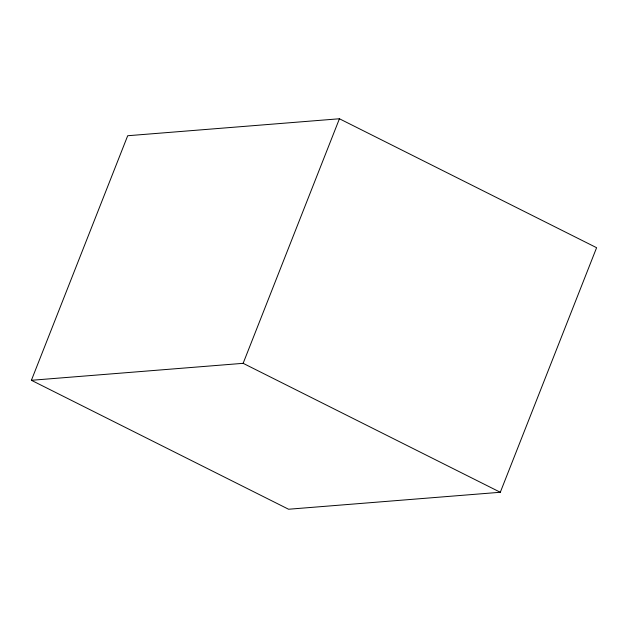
<?xml version="1.0" encoding="UTF-8"?>
<svg xmlns="http://www.w3.org/2000/svg" width="628" height="628" viewBox="0 0 628 628"><rect width="100%" height="100%" fill="white"/><g stroke="black" fill="none" stroke-linecap="round" stroke-linejoin="round"><path stroke-width="0.94" d="M31.4 380.293L127.696 135.734L339.434 118.763L596.6 247.707L500.304 492.266L288.566 509.237L31.4 380.293L243.138 363.322L500.304 492.266M243.138 363.322L339.434 118.763"/></g></svg>
